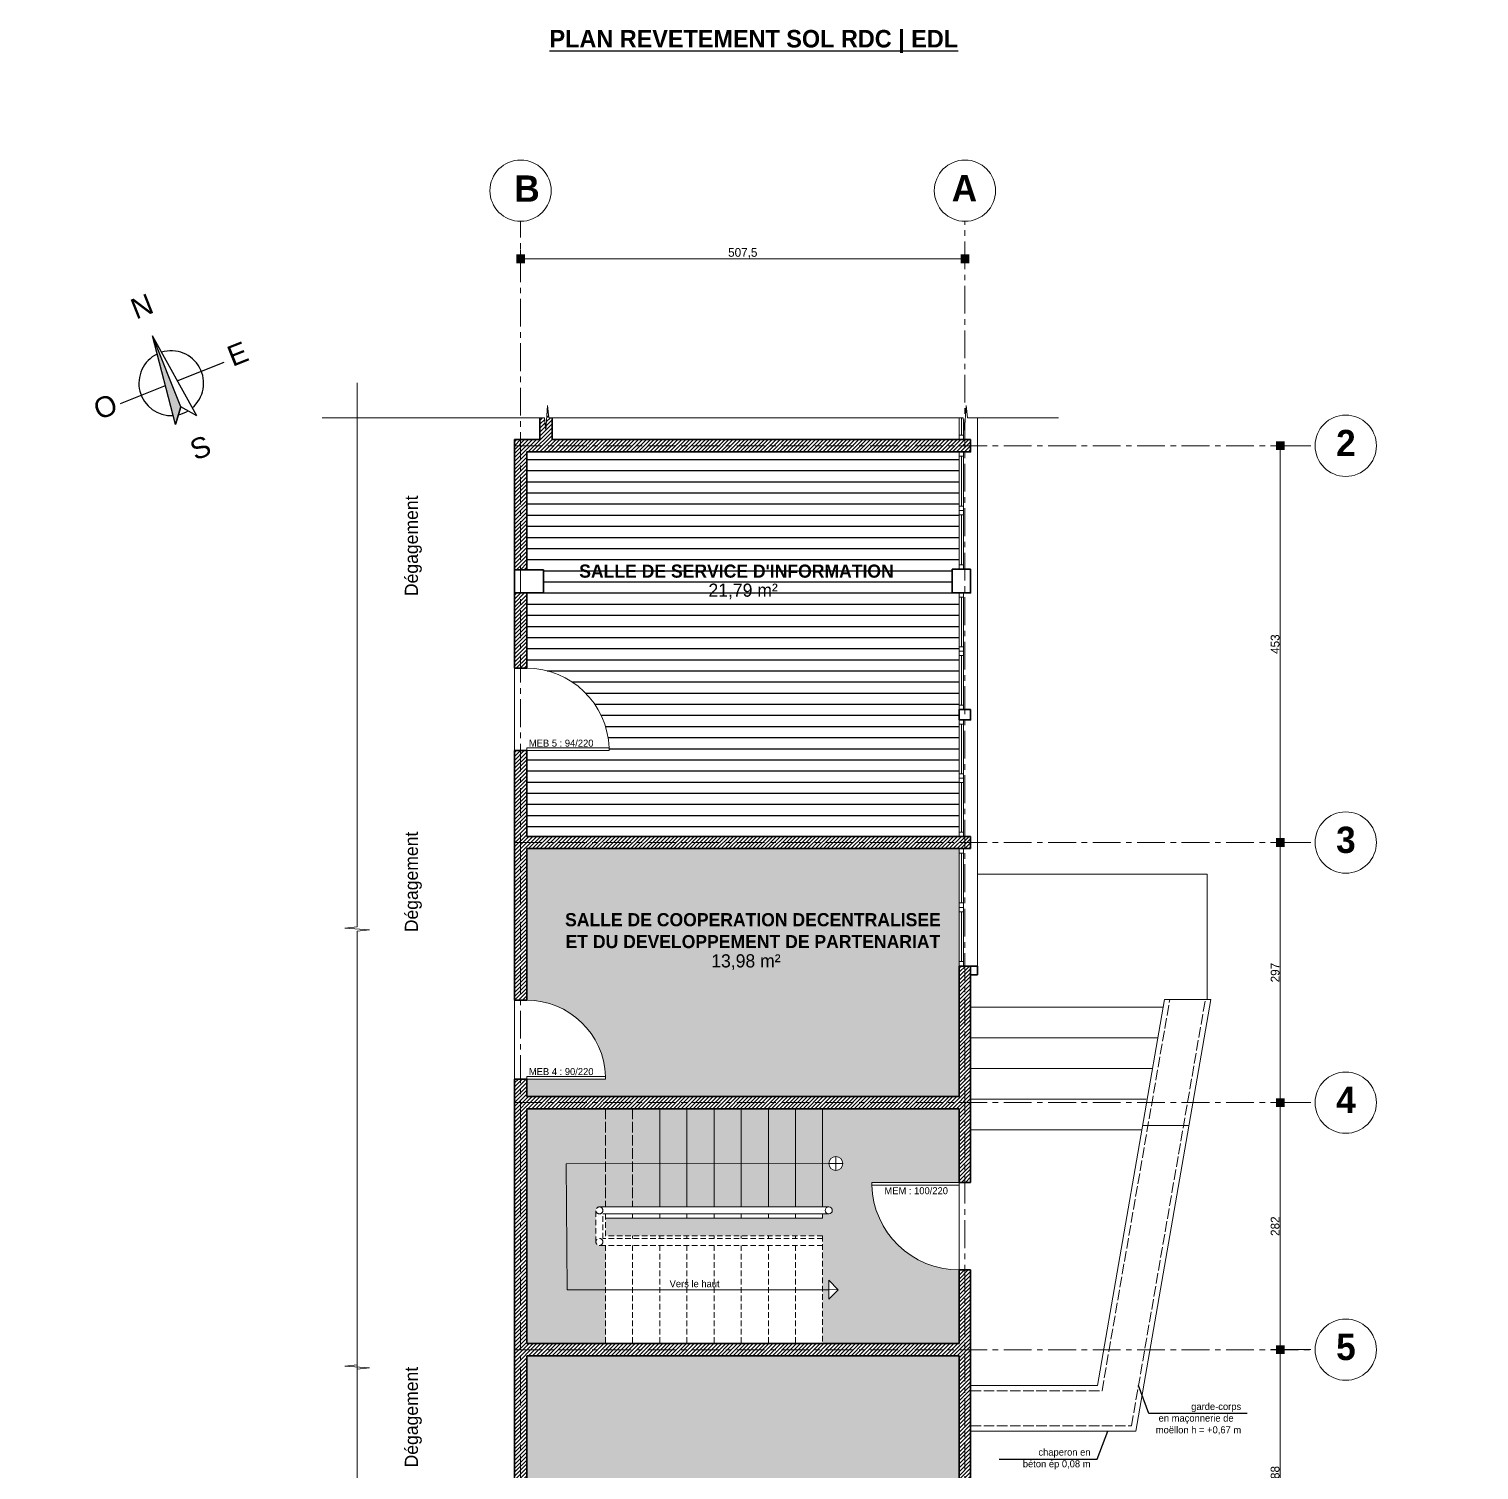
# Model space of a CAD drawing. Header units: centimetres. Extents: x -15293 to 11572, y -4790 to 2619.
# Drawn here: x -10939 to -9283, y -531 to 1114 of the extents above; entities that cross this region are included whole.
import ezdxf

# ---------------------------------------------------------------- set-up
doc = ezdxf.new("R2010")
doc.units = ezdxf.units.CM
for name, pattern in [('ACAD_ISO02W100', [15, 12, -3]), ('CENTER', [50.8, 31.75, -6.35, 6.35, -6.35]), ('DASHED2', [9.525, 6.35, -3.175])]:
    doc.linetypes.add(name, pattern=pattern)
doc.layers.get('0').update_dxf_attribs({"lineweight": 0})
for name, color, linetype in [('Garde corps métallique', 20, 'Continuous'), ('Hachure mur', 7, 'Continuous'), ('Ligne de foulée', 7, 'Continuous'), ('Orientation', 7, 'Continuous'), ('TSJ_COTATION', 144, 'Continuous'), ('TSJ_REVETEMENT', 30, 'Continuous'), ('TSJ_TEXTE', 6, 'Continuous')]:
    doc.layers.add(name, color=color, linetype=linetype)
for name, color, linetype, lineweight in [('Partie coupée', 7, 'Continuous', 30), ('Poteaux', 7, 'Continuous', 30), ('Symbole de rupture', 6, 'Continuous', 0), ('TSJ_MENUISERIE', 150, 'Continuous', 15), ('TSJ_MUR', 1, 'Continuous', 30), ('TSJ_VUE', 5, 'Continuous', 13)]:
    doc.layers.add(name, color=color, linetype=linetype, lineweight=lineweight)
doc.layers.add('TSJ_AXE', color=7, linetype='CENTER', lineweight=0, true_color=0xb80000)
doc.styles.add('Arial', font='arial.ttf')
doc.styles.get("Standard").update_dxf_attribs({"font": 'GOTHIC.TTF'})
doc.dimstyles.new('Axe cotation', dxfattribs={"dimtxt": 10, "dimasz": 10, "dimexe": 10.625, "dimexo": 5, "dimtad": 1, "dimtxsty": 'Standard', "dimblk": 'BOXFILLED', "dimcen": 8, "dimadec": 0, "dimazin": 0, "dimtfac": 1, "dimtmove": 0, "dimatfit": 3, "dimldrblk": 'BOXFILLED', "dimfxl": 1, "dimlwd": 9, "dimlwe": 9, "dimarcsym": 0})

# ---------------------------------------------------------------- blocks, each defined once
blk = doc.blocks.new('Marque de rupture')
at = {"layer": 'Symbole de rupture', "lineweight": 20}
for p, q in [((0, -3.6), (0, 20.4)), ((0, -3.6), (-14.1, -5.1)), ((14.1, -7.1), (-14.1, -5.1)), ((0, -8.6), (14.1, -7.1)), ((0, -8.6), (0, -32.6))]:
    blk.add_line(p, q, dxfattribs=at)
blk = doc.blocks.new('_BoxFilled')
at = {"color": 0, "linetype": 'ByBlock', "lineweight": -2}
blk.add_line((-0.5, 0), (-1, 0), dxfattribs=at)
at = {"color": 0, "linetype": 'ByBlock'}
blk.add_solid([(-0.5, 0.5), (0.5, 0.5), (-0.5, -0.5), (0.5, -0.5)], dxfattribs=at)
blk = doc.blocks.new('*D423')
at = {"layer": 'Defpoints', "color": 0, "linetype": 'ByBlock', "transparency": 16777216}
for p in [(-10377.6, 851.4), (-9870.1, 851.4), (-9870.1, 851.4)]:
    blk.add_point(p, dxfattribs=at)
at = {"layer": 'TSJ_AXE', "color": 0, "linetype": 'ByBlock', "lineweight": 9, "transparency": 16777216}
for p, q in [((-10377.6, 856.4), (-10377.6, 862)), ((-10367.6, 851.4), (-9880.1, 851.4)), ((-9870.1, 846.4), (-9870.1, 840.8))]:
    blk.add_line(p, q, dxfattribs=at)
at = {"layer": 'TSJ_AXE', "color": 0, "linetype": 'ByBlock', "lineweight": 9, "transparency": 16777216, "xscale": 10, "yscale": 10, "zscale": 10, "rotation": 180}
blk.add_blockref('_BoxFilled', (-10377.6, 851.4), dxfattribs=at)
at = {"layer": 'TSJ_AXE', "color": 0, "linetype": 'ByBlock', "lineweight": 9, "transparency": 16777216, "xscale": 10, "yscale": 10, "zscale": 10}
blk.add_blockref('_BoxFilled', (-9870.1, 851.4), dxfattribs=at)
at = {"layer": 'TSJ_AXE', "color": 0, "linetype": 'ByBlock', "transparency": 16777216, "insert": (-10123.8, 857.8), "char_height": 10, "attachment_point": 5}
blk.add_mtext('507,5', dxfattribs=at)
blk = doc.blocks.new('*D424')
at = {"layer": 'Defpoints', "color": 0, "linetype": 'ByBlock', "transparency": 16777216}
for p in [(-9470.2, 638), (-9509.9, 185), (-9470.2, 185)]:
    blk.add_point(p, dxfattribs=at)
at = {"layer": 'TSJ_AXE', "color": 0, "linetype": 'ByBlock', "lineweight": 9, "transparency": 16777216}
for p, q in [((-9475.2, 638), (-9520.6, 638)), ((-9509.9, 628), (-9509.9, 195)), ((-9475.2, 185), (-9520.6, 185))]:
    blk.add_line(p, q, dxfattribs=at)
at = {"layer": 'TSJ_AXE', "color": 0, "linetype": 'ByBlock', "lineweight": 9, "transparency": 16777216, "xscale": 10, "yscale": 10, "zscale": 10}
for p, rotation in [((-9509.9, 638), 90), ((-9509.9, 185), 270)]:
    blk.add_blockref('_BoxFilled', p, dxfattribs=dict(at, rotation=rotation))
at = {"layer": 'TSJ_AXE', "color": 0, "linetype": 'ByBlock', "transparency": 16777216, "insert": (-9515.8, 411.5), "char_height": 10, "attachment_point": 5, "rotation": 90}
blk.add_mtext('453', dxfattribs=at)
blk = doc.blocks.new('*D425')
at = {"layer": 'Defpoints', "color": 0, "linetype": 'ByBlock', "transparency": 16777216}
for p in [(-9470.2, 185), (-9509.9, -112), (-9470.2, -112)]:
    blk.add_point(p, dxfattribs=at)
at = {"layer": 'TSJ_AXE', "color": 0, "linetype": 'ByBlock', "lineweight": 9, "transparency": 16777216}
for p, q in [((-9475.2, 185), (-9520.6, 185)), ((-9509.9, 175), (-9509.9, -102)), ((-9475.2, -112), (-9520.6, -112))]:
    blk.add_line(p, q, dxfattribs=at)
at = {"layer": 'TSJ_AXE', "color": 0, "linetype": 'ByBlock', "lineweight": 9, "transparency": 16777216, "xscale": 10, "yscale": 10, "zscale": 10}
for p, rotation in [((-9509.9, 185), 90), ((-9509.9, -112), 270)]:
    blk.add_blockref('_BoxFilled', p, dxfattribs=dict(at, rotation=rotation))
at = {"layer": 'TSJ_AXE', "color": 0, "linetype": 'ByBlock', "transparency": 16777216, "insert": (-9515.8, 36.5), "char_height": 10, "attachment_point": 5, "rotation": 90}
blk.add_mtext('297', dxfattribs=at)
blk = doc.blocks.new('*D426')
at = {"layer": 'Defpoints', "color": 0, "linetype": 'ByBlock', "transparency": 16777216}
for p in [(-9470.2, -112), (-9509.9, -394), (-9470.2, -394)]:
    blk.add_point(p, dxfattribs=at)
at = {"layer": 'TSJ_AXE', "color": 0, "linetype": 'ByBlock', "lineweight": 9, "transparency": 16777216}
for p, q in [((-9475.2, -112), (-9520.6, -112)), ((-9509.9, -122), (-9509.9, -384)), ((-9475.2, -394), (-9520.6, -394))]:
    blk.add_line(p, q, dxfattribs=at)
at = {"layer": 'TSJ_AXE', "color": 0, "linetype": 'ByBlock', "lineweight": 9, "transparency": 16777216, "xscale": 10, "yscale": 10, "zscale": 10}
for p, rotation in [((-9509.9, -112), 90), ((-9509.9, -394), 270)]:
    blk.add_blockref('_BoxFilled', p, dxfattribs=dict(at, rotation=rotation))
at = {"layer": 'TSJ_AXE', "color": 0, "linetype": 'ByBlock', "transparency": 16777216, "insert": (-9515.8, -253), "char_height": 10, "attachment_point": 5, "rotation": 90}
blk.add_mtext('282', dxfattribs=at)
blk = doc.blocks.new('*D433')
at = {"layer": 'Defpoints', "color": 0, "linetype": 'ByBlock', "transparency": 16777216}
for p in [(-9470.2, -394), (-9509.9, -682), (-9470.2, -682)]:
    blk.add_point(p, dxfattribs=at)
at = {"layer": 'TSJ_AXE', "color": 0, "linetype": 'ByBlock', "lineweight": 9, "transparency": 16777216}
for p, q in [((-9475.2, -394), (-9520.6, -394)), ((-9509.9, -404), (-9509.9, -672)), ((-9475.2, -682), (-9520.6, -682))]:
    blk.add_line(p, q, dxfattribs=at)
at = {"layer": 'TSJ_AXE', "color": 0, "linetype": 'ByBlock', "lineweight": 9, "transparency": 16777216, "xscale": 10, "yscale": 10, "zscale": 10}
for p, rotation in [((-9509.9, -394), 90), ((-9509.9, -682), 270)]:
    blk.add_blockref('_BoxFilled', p, dxfattribs=dict(at, rotation=rotation))
at = {"layer": 'TSJ_AXE', "color": 0, "linetype": 'ByBlock', "transparency": 16777216, "insert": (-9515.8, -538), "char_height": 10, "attachment_point": 5, "rotation": 90}
blk.add_mtext('288', dxfattribs=at)

msp = doc.modelspace()

# ---------------------------------------------------------------- hatches: boundary and pattern name
at = {"true_color": 0xc7c8ca}
h = msp.add_hatch(color=9, dxfattribs=at)
h.dxf.hatch_style = 1
h.paths.add_polyline_path([(-10768.478, 673.292, -0.04028833), (-10774.372, 672.473), (-10771.756, 662.388)])
h.paths.add_polyline_path([(-10765.703, 682.521), (-10776.429, 709.426), (-10783.251, 706.706), (-10774.372, 672.473, 0.04028833), (-10768.478, 673.292)])
h.paths.add_polyline_path([(-10790.124, 743.783, 0.01818794), (-10792.587, 742.701), (-10783.251, 706.706), (-10776.429, 709.426)])
h.paths.add_polyline_path([(-10797.978, 763.482), (-10792.587, 742.701, -0.01818794), (-10790.124, 743.783)])
at = {"layer": 'Hachure mur', "lineweight": 0, "true_color": 0xc7c8ca}
h = msp.add_hatch(dxfattribs=at)
h.set_pattern_fill('ANSI31', color=9)
h.set_pattern_definition([(45, (-8871.731, 0), (-2.245064, 2.245064), [])])
h.paths.add_polyline_path([(-10384.568, 644.989), (-10384.568, 496.489), (-10370.568, 496.489), (-10370.568, 630.989), (-9863.568, 630.989), (-9863.568, 644.989), (-10341.568, 644.989), (-10341.568, 669.989), (-10345.136, 669.989), (-10346.636, 684.131), (-10348.636, 655.847), (-10350.136, 669.989), (-10355.568, 669.989), (-10355.568, 644.989)])
h.paths.add_polyline_path([(-10384.568, 469.989), (-10384.568, 383.989), (-10370.568, 383.989), (-10370.568, 469.989)])
h.paths.add_polyline_path([(-10370.568, 289.989), (-10384.568, 289.989), (-10384.568, 4.989), (-10370.568, 4.989), (-10370.568, 177.989), (-9863.568, 177.989), (-9863.568, 191.989), (-10370.568, 191.989)])
h.paths.add_polyline_path([(-9876.568, 43.989), (-9876.568, -105.011), (-10370.568, -105.011), (-10370.568, -85.011), (-10384.568, -85.011), (-10384.568, -563.011), (-10370.568, -563.011), (-10370.568, -401.011), (-9876.568, -401.011), (-9876.568, -542.011), (-9863.568, -542.011), (-9863.568, -303.011), (-9876.568, -303.011), (-9876.568, -387.011), (-10370.568, -387.011), (-10370.568, -119.011), (-9876.568, -119.011), (-9876.568, -203.011), (-9863.568, -203.011), (-9863.568, 43.989)])
h.paths.add_polyline_path([(-10450.874, -1545.525), (-10455.799, -1532.382), (-10530.358, -1566.495), (-10527.445, -1572.859), (-10455.61, -1539.994), (-10452.022, -1546.05)])
h.paths.add_polyline_path([(-10133.994, -1392.849), (-10136.231, -1386.175), (-10369.678, -1492.981), (-10369.678, -1389.011), (-10384.568, -1389.011), (-10384.568, -1499.793), (-10454.65, -1531.857), (-10451.063, -1537.913)])
h.paths.add_polyline_path([(-10050.568, -1328.007), (-10063.678, -1327.08), (-10063.678, -1352.981), (-10135.083, -1385.65), (-10128.358, -1397.969), (-10127.21, -1397.443), (-10129.447, -1390.769), (-10057.609, -1357.902), (-10057.609, -1330.008), (-10050.568, -1329.262)])
h.paths.add_polyline_path([(-9964.563, -1294.011), (-9963.573, -1280.011), (-10050.568, -1280.011), (-10050.568, -1235.011), (-10064.568, -1235.011), (-10064.568, -1248.011), (-10370.568, -1269.011), (-10370.568, -1254.011), (-10384.568, -1254.011), (-10384.568, -1299.011), (-10369.678, -1299.011), (-10369.678, -1281.981), (-10063.678, -1260.981), (-10063.678, -1325.652), (-10057.613, -1325.009), (-10057.568, -1287.011), (-9966.568, -1287.011), (-9965.826, -1294.011)])
h.paths.add_polyline_path([(-9962.311, -1280.011), (-9961.568, -1287.011), (-9863.568, -1287.011), (-9863.568, -675.011), (-10370.568, -675.011), (-10370.568, -657.011), (-10384.568, -657.011), (-10384.568, -1015.011), (-10370.568, -1015.011), (-10370.568, -689.011), (-9877.568, -689.011), (-9877.568, -1128.011), (-10370.568, -1128.011), (-10370.568, -1105.011), (-10384.568, -1105.011), (-10384.568, -1164.011), (-10370.568, -1164.011), (-10370.568, -1142.011), (-10064.568, -1142.011), (-10064.568, -1165.011), (-10050.568, -1165.011), (-10050.568, -1142.011), (-9877.568, -1142.011), (-9877.568, -1280.011)])
at = {"layer": 'TSJ_REVETEMENT'}
h = msp.add_hatch(dxfattribs=at)
h.set_pattern_fill('ANSI31', color=256, scale=4, angle=135)
h.paths.add_polyline_path([(-9876.568, 469.989), (-9884.568, 469.989), (-9884.568, 496.989), (-9876.568, 496.989), (-9876.568, 501.989), (-9876.568, 630.989), (-10370.568, 630.989), (-10370.568, 496.489), (-10351.568, 496.489), (-10351.568, 469.989), (-10370.568, 469.989), (-10370.568, 383.989, -0.40452533), (-10276.568, 292.989), (-10276.568, 289.989), (-10370.568, 289.989), (-10370.568, 191.989), (-9876.568, 191.989), (-9876.568, 196.989), (-9876.568, 324.989), (-9876.568, 336.989), (-9876.568, 341.989)])
h.paths.add_polyline_path([(-10839.11, -727.19), (-10938.979, -727.19), (-10938.979, -770.337), (-10839.11, -770.337)])
h.paths.add_polyline_path([(-7996.518, 324.989), (-7996.518, 336.989), (-7996.518, 341.989), (-7996.518, 469.989), (-8004.518, 469.989), (-8004.518, 496.989), (-7996.518, 496.989), (-7996.518, 501.989), (-7996.518, 630.989), (-8461.518, 630.989), (-8490.518, 630.989), (-8490.518, 496.489), (-8471.518, 496.489), (-8471.518, 469.989), (-8490.518, 469.989), (-8490.518, 382.989, -0.40776186), (-8397.518, 291.989), (-8397.518, 289.989), (-8490.518, 289.989), (-8490.518, 191.989), (-7996.518, 191.989), (-7996.518, 196.989)])
h.paths.add_polyline_path([(-7996.518, 1069.989), (-8004.518, 1069.989), (-8009.518, 1069.989), (-8102.518, 1069.989), (-8115.018, 1069.989), (-8120.018, 1069.989), (-8213.018, 1069.989), (-8225.018, 1069.989), (-8230.018, 1069.989), (-8323.018, 1069.989), (-8335.518, 1069.989), (-8340.518, 1069.989), (-8433.518, 1069.989), (-8461.518, 1069.989), (-8461.518, 787.489, -0.40772614), (-8369.018, 696.989), (-8369.018, 694.989), (-8461.518, 694.989), (-8461.518, 644.989), (-7996.518, 644.989), (-7996.518, 649.989), (-7996.518, 777.989), (-7996.518, 789.989), (-7996.518, 794.989), (-7996.518, 922.989)])
h.paths.add_polyline_path([(-8878.784, 25.003), (-8978.654, 25.003), (-8978.654, -18.144), (-8878.784, -18.144)])
h.paths.add_polyline_path([(-8276.248, 848.484), (-8184.367, 848.484), (-8184.367, 880.865), (-8276.248, 880.865)], flags=24)
h.paths.add_polyline_path([(-8323.787, 869.447), (-8132.953, 869.447), (-8132.953, 902.266), (-8323.787, 902.266)], flags=24)
h.paths.add_polyline_path([(-8301.014, 421.008), (-8209.133, 421.008), (-8209.133, 453.389), (-8301.014, 453.389)], flags=24)
h.paths.add_polyline_path([(-8397.117, 444.811), (-8111.5, 444.811), (-8111.5, 477.63), (-8397.117, 477.63)], flags=24)
h.paths.add_polyline_path([(-10169.449, 456.561), (-10077.567, 456.561), (-10077.567, 488.942), (-10169.449, 488.942)], flags=24)
h.paths.add_polyline_path([(-10305.141, 478.903), (-9955.609, 478.903), (-9955.609, 511.723), (-10305.141, 511.723)], flags=24)
h = msp.add_hatch(dxfattribs=at)
h.set_pattern_fill('ANGLE', color=256, scale=3)
h.set_pattern_definition([(0, (0, 0), (0, 20.955), [15.24, -5.715]), (90, (0, 0), (-20.955, 1e-15), [15.24, -5.715])])
h.paths.add_polyline_path([(-9876.568, -401.011), (-10370.568, -401.011), (-10370.568, -563.011, -0.40452533), (-10276.568, -654.011), (-10276.568, -657.011), (-10370.568, -657.011), (-10370.568, -675.011), (-9876.568, -675.011), (-9876.568, -670.011), (-9876.568, -542.011)])
h.paths.add_polyline_path([(-9876.568, 43.989), (-9876.568, 48.989), (-9876.568, 177.989), (-10370.568, 177.989), (-10370.568, 4.989, -0.40407836), (-10280.568, -82.011), (-10280.568, -85.011), (-10370.568, -85.011), (-10370.568, -105.011), (-9876.568, -105.011)])
h.paths.add_polyline_path([(-8513.518, 788.921), (-8513.518, 807.489), (-8662.518, 807.489), (-8662.518, 637.989), (-8513.518, 637.989)])
h.paths.add_polyline_path([(-8513.518, 637.989), (-8662.518, 637.989), (-8662.518, 191.989), (-8644.518, 191.989), (-8644.518, 253.062, -0.40340918), (-8583.518, 194.321, -0.40340918), (-8522.518, 253.062), (-8522.518, 191.989), (-8513.518, 191.989)])
h.paths.add_polyline_path([(-8513.518, 159.421), (-8513.518, 177.989), (-8522.518, 177.989), (-8522.518, 184.989), (-8644.518, 184.989), (-8644.518, 177.989), (-8662.518, 177.989), (-8662.518, -105.011), (-8644.518, -105.011), (-8644.518, -43.938, -0.40340918), (-8583.518, -102.679, -0.40340918), (-8522.518, -43.938), (-8522.518, -105.011), (-8513.518, -105.011)])
h.paths.add_polyline_path([(-8513.518, -137.579), (-8513.518, -119.011), (-8522.518, -119.011), (-8522.518, -112.011), (-8644.518, -112.011), (-8644.518, -119.011), (-8662.518, -119.011), (-8662.518, -387.011), (-8647.518, -387.011), (-8647.518, -327.435, -0.40612344), (-8588.018, -385.316, -0.40612344), (-8528.518, -327.435), (-8528.518, -387.011), (-8513.518, -387.011)])
h.paths.add_polyline_path([(-10280.568, -119.011), (-10370.568, -119.011), (-10370.568, -387.011), (-10280.568, -387.011), (-10280.568, -325.511), (-10324.444, -325.511), (-10325.568, -181.721), (-10280.568, -181.689)])
h.paths.add_polyline_path([(-10280.568, -181.689), (-10325.568, -181.721), (-10324.444, -325.511), (-10280.568, -325.511), (-10280.568, -275.011), (-10287.568, -275.011, -0.41421356), (-10291.568, -271.011), (-10291.568, -235.011, -0.41421356), (-10287.568, -231.011), (-10280.568, -231.011)], flags=17)
h.paths.add_polyline_path([(-10249.568, -119.011), (-10280.568, -119.011), (-10280.568, -181.689), (-10249.568, -181.668)])
h.paths.add_polyline_path([(-10249.568, -181.668), (-10280.568, -181.689), (-10280.568, -231.011), (-10249.568, -231.011)], flags=17)
h.paths.add_polyline_path([(-10218.568, -119.011), (-10249.568, -119.011), (-10249.568, -181.668), (-10218.568, -181.646)], flags=17)
h.paths.add_polyline_path([(-10218.568, -181.646), (-10249.568, -181.668), (-10249.568, -231.011), (-10218.568, -231.011)], flags=17)
h.paths.add_polyline_path([(-10187.568, -119.011), (-10218.568, -119.011), (-10218.568, -181.646), (-10187.568, -181.624)], flags=17)
h.paths.add_polyline_path([(-10187.568, -181.624), (-10218.568, -181.646), (-10218.568, -231.011), (-10187.568, -231.011)], flags=17)
h.paths.add_polyline_path([(-10156.568, -119.011), (-10187.568, -119.011), (-10187.568, -181.624), (-10156.568, -181.603)], flags=17)
h.paths.add_polyline_path([(-10156.568, -181.603), (-10187.568, -181.624), (-10187.568, -231.011), (-10156.568, -231.011)], flags=17)
h.paths.add_polyline_path([(-10125.568, -119.011), (-10156.568, -119.011), (-10156.568, -181.603), (-10125.568, -181.581)], flags=17)
h.paths.add_polyline_path([(-10125.568, -181.581), (-10156.568, -181.603), (-10156.568, -231.011), (-10125.568, -231.011)], flags=17)
h.paths.add_polyline_path([(-10094.568, -119.011), (-10125.568, -119.011), (-10125.568, -181.581), (-10094.568, -181.559)])
h.paths.add_polyline_path([(-10094.568, -181.559), (-10125.568, -181.581), (-10125.568, -231.011), (-10094.568, -231.011)], flags=17)
h.paths.add_polyline_path([(-10063.568, -119.011), (-10094.568, -119.011), (-10094.568, -181.559), (-10063.568, -181.538)])
h.paths.add_polyline_path([(-10063.568, -181.538), (-10094.568, -181.559), (-10094.568, -231.011), (-10063.568, -231.011)], flags=17)
h.paths.add_polyline_path([(-10032.568, -119.011), (-10063.568, -119.011), (-10063.568, -181.538), (-10032.568, -181.516)])
h.paths.add_polyline_path([(-10032.568, -181.516), (-10063.568, -181.538), (-10063.568, -231.011), (-10032.568, -231.011)], flags=17)
h.paths.add_polyline_path([(-9876.568, -119.011), (-10032.568, -119.011), (-10032.568, -181.516), (-10025.568, -181.511, -1), (-10009.568, -181.511, -1), (-10025.568, -181.511), (-10032.568, -181.516), (-10032.568, -231.011), (-10025.568, -231.011, -0.41421356), (-10021.568, -235.011, -0.41421356), (-10025.568, -239.011), (-10032.568, -239.011), (-10032.568, -244.011), (-10280.568, -244.011), (-10280.568, -264.011), (-10032.568, -264.011), (-10032.568, -325.511), (-10025.568, -325.511), (-10025.568, -314.683), (-10014.684, -325.566), (-10025.568, -336.289), (-10025.568, -325.511), (-10032.568, -325.511), (-10032.568, -387.011), (-9876.568, -387.011), (-9876.568, -303.011, -0.40512645), (-9976.568, -206.011), (-9976.568, -203.011), (-9876.568, -203.011)])
h.paths.add_polyline_path([(-10050.568, -1165.011), (-10064.568, -1165.011), (-10064.568, -1142.011), (-10370.568, -1142.011), (-10370.568, -1164.011), (-10280.568, -1164.011), (-10280.568, -1167.011, -0.40407836), (-10370.568, -1254.011), (-10370.568, -1269.011), (-10064.568, -1248.011), (-10064.568, -1235.011), (-10050.568, -1235.011, 0.40171217), (-9980.632, -1168.011), (-10050.568, -1168.011)])
h.paths.add_polyline_path([(-9877.568, -1142.011), (-10050.568, -1142.011), (-10050.568, -1165.011), (-9980.568, -1165.011), (-9980.568, -1168.011), (-9980.632, -1168.011, -0.40171217), (-10050.568, -1235.011), (-10050.568, -1280.011), (-9963.573, -1280.011), (-9963.068, -1272.869), (-9962.311, -1280.011), (-9877.568, -1280.011)])
h.paths.add_polyline_path([(-10839.11, -648.162), (-10938.979, -648.162), (-10938.979, -691.309), (-10839.11, -691.309)])
h.paths.add_polyline_path([(-8497.518, -119.011), (-8513.518, -119.011), (-8513.518, -137.579), (-8513.518, -387.011), (-8497.518, -387.011)])
h.paths.add_polyline_path([(-8454.518, -119.011), (-8497.518, -119.011), (-8497.518, -387.011), (-8454.518, -387.011)])
h.paths.add_polyline_path([(-8224.018, -181.511), (-8231.018, -181.511, -1), (-8247.018, -181.511, -1), (-8231.018, -181.511), (-8224.018, -181.511), (-8224.018, -119.011), (-8454.518, -119.011), (-8454.518, -387.011), (-8420.018, -387.011), (-8420.018, -237.011, -0.41421356), (-8416.018, -233.011), (-8224.018, -233.011)])
h.paths.add_polyline_path([(-8191.518, -119.011), (-8224.018, -119.011), (-8224.018, -181.511), (-8191.518, -181.511)])
h.paths.add_polyline_path([(-8159.018, -119.011), (-8191.518, -119.011), (-8191.518, -181.511), (-8159.018, -181.511)])
h.paths.add_polyline_path([(-8126.518, -119.011), (-8159.018, -119.011), (-8159.018, -181.511), (-8126.518, -181.511)])
h.paths.add_polyline_path([(-8191.518, -181.511), (-8224.018, -181.511), (-8224.018, -233.011), (-8191.518, -233.011)])
h.paths.add_polyline_path([(-8159.018, -181.511), (-8191.518, -181.511), (-8191.518, -233.011), (-8159.018, -233.011)])
h.paths.add_polyline_path([(-8126.518, -181.511), (-8159.018, -181.511), (-8159.018, -233.011), (-8126.518, -233.011)])
h.paths.add_polyline_path([(-7996.518, -119.011), (-8126.518, -119.011), (-8126.518, -181.511), (-8061.518, -181.511), (-8061.518, -325.593), (-8126.518, -325.593), (-8126.518, -387.011), (-7996.518, -387.011), (-7996.518, -307.011), (-7996.518, -302.011), (-7996.518, -199.011)])
h.paths.add_polyline_path([(-8061.518, -181.511), (-8126.518, -181.511), (-8126.518, -233.011), (-8119.518, -233.011, -0.41421356), (-8115.518, -237.011), (-8115.518, -271.011, -0.41421356), (-8119.518, -275.011), (-8126.518, -275.011), (-8126.518, -325.593), (-8061.518, -325.593)], flags=17)
h.paths.add_polyline_path([(-8126.518, -325.593), (-8159.018, -325.593), (-8159.018, -387.011), (-8126.518, -387.011)])
h.paths.add_polyline_path([(-8126.518, -275.011), (-8159.018, -275.011), (-8159.018, -325.593), (-8126.518, -325.593)])
h.paths.add_polyline_path([(-8159.018, -275.011), (-8191.518, -275.011), (-8191.518, -325.593), (-8159.018, -325.593)])
h.paths.add_polyline_path([(-8159.018, -325.593), (-8191.518, -325.593), (-8191.518, -387.011), (-8159.018, -387.011)])
h.paths.add_polyline_path([(-8191.518, -325.593), (-8224.018, -325.593), (-8224.018, -387.011), (-8191.518, -387.011)])
h.paths.add_polyline_path([(-8191.518, -275.011), (-8224.018, -275.011), (-8224.018, -325.593), (-8191.518, -325.593)])
h.paths.add_polyline_path([(-8224.018, -275.011), (-8256.518, -275.011), (-8256.518, -325.593), (-8224.018, -325.593)], flags=17)
h.paths.add_polyline_path([(-8224.018, -325.593), (-8256.518, -325.593), (-8256.518, -387.011), (-8224.018, -387.011)], flags=16)
h.paths.add_polyline_path([(-8256.518, -325.593), (-8289.018, -325.593), (-8289.018, -387.011), (-8256.518, -387.011)], flags=16)
h.paths.add_polyline_path([(-8256.518, -275.011), (-8289.018, -275.011), (-8289.018, -325.593), (-8256.518, -325.593)], flags=17)
h.paths.add_polyline_path([(-8289.018, -275.011), (-8321.518, -275.011), (-8321.518, -325.593), (-8289.018, -325.593)], flags=17)
h.paths.add_polyline_path([(-8289.018, -325.593), (-8321.518, -325.593), (-8321.518, -387.011), (-8289.018, -387.011)], flags=17)
h.paths.add_polyline_path([(-8321.518, -325.593), (-8354.018, -325.593), (-8354.018, -387.011), (-8321.518, -387.011)], flags=17)
h.paths.add_polyline_path([(-8321.518, -275.011), (-8354.018, -275.011), (-8354.018, -325.593), (-8321.518, -325.593)], flags=17)
h.paths.add_polyline_path([(-8354.018, -275.011), (-8386.518, -275.011), (-8386.518, -325.593), (-8354.018, -325.593)], flags=17)
h.paths.add_polyline_path([(-8354.018, -325.593), (-8386.518, -325.593), (-8386.518, -387.011), (-8354.018, -387.011)])
h.paths.add_polyline_path([(-8386.518, -325.593), (-8392.712, -325.593), (-8392.712, -336.371), (-8403.596, -325.648), (-8392.712, -314.764), (-8392.712, -325.593), (-8386.518, -325.593), (-8386.518, -275.011), (-8409.018, -275.011), (-8409.018, -387.011), (-8386.518, -387.011)], flags=17)
h.paths.add_polyline_path([(-8878.784, 104.032), (-8978.654, 104.032), (-8978.654, 60.885), (-8878.784, 60.885)])
h.paths.add_polyline_path([(-7996.518, 43.989), (-7996.518, 48.989), (-7996.518, 177.989), (-8447.518, 177.989), (-8447.518, -7.011, -0.40318823), (-8364.518, -87.011), (-8364.518, -90.011), (-8447.518, -90.011), (-8447.518, -105.011), (-7996.518, -105.011)])
h.paths.add_polyline_path([(-8084.98, -103.754), (-8084.98, -83.322), (-8106.567, -83.322), (-8106.567, -103.754)], flags=24)
h.paths.add_polyline_path([(-8280.786, 73.396), (-8188.905, 73.396), (-8188.905, 105.777), (-8280.786, 105.777)], flags=24)
h.paths.add_polyline_path([(-8433.889, 94.359), (-8009.193, 94.359), (-8009.193, 127.179), (-8433.889, 127.179)], flags=24)
h.paths.add_polyline_path([(-8257.963, -327.17), (-8196.065, -327.17), (-8196.065, -309.9), (-8257.963, -309.9)], flags=9)
h.paths.add_polyline_path([(-10236.733, -1239.518), (-10156.425, -1239.518), (-10156.425, -1207.137), (-10236.733, -1207.137)], flags=24)
h.paths.add_polyline_path([(-10257.036, -1221.449), (-10135.114, -1221.449), (-10135.114, -1188.63), (-10257.036, -1188.63)], flags=24)
h.paths.add_polyline_path([(-10062.09, -1181.958), (-9981.249, -1181.958), (-9981.249, -1164.688), (-10062.09, -1164.688)], flags=24)
h.paths.add_polyline_path([(-9997.57, -1261.363), (-9917.262, -1261.363), (-9917.262, -1228.982), (-9997.57, -1228.982)], flags=24)
h.paths.add_polyline_path([(-9997.584, -1239.558), (-9920.754, -1239.558), (-9920.754, -1181.739), (-9997.584, -1181.739)], flags=24)
h.paths.add_polyline_path([(-8605.667, 450.35), (-8605.667, 595.879), (-8638.048, 595.879), (-8638.048, 450.35)], flags=24)
h.paths.add_polyline_path([(-8571.989, 3.919), (-8571.989, 149.447), (-8604.37, 149.447), (-8604.37, 3.919)], flags=24)
h.paths.add_polyline_path([(-10167.436, 33.333), (-10075.555, 33.333), (-10075.555, 65.714), (-10167.436, 65.714)], flags=24)
h.paths.add_polyline_path([(-10315.519, 55.753), (-9908.362, 55.753), (-9908.362, 113.95), (-10315.519, 113.95)], flags=24)
h.paths.add_polyline_path([(-10172.799, -582.984), (-10080.917, -582.984), (-10080.917, -550.603), (-10172.799, -550.603)], flags=24)
h.paths.add_polyline_path([(-10221.035, -562.786), (-10026.866, -562.786), (-10026.866, -529.966), (-10221.035, -529.966)], flags=24)

# ---------------------------------------------------------------- linework, layer by layer
msp.add_line((-9855.568, 496.989), (-9855.568, 496.989))
at = {"layer": 'Garde corps métallique', "lineweight": 9}
for p, q in [((-10025.568, -231.011), (-10287.568, -231.011)), ((-10025.568, -239.011), (-10283.568, -239.011))]:
    msp.add_line(p, q, dxfattribs=at)
at = {"layer": 'Garde corps métallique', "linetype": 'DASHED2', "lineweight": 9}
for p, q in [((-10291.568, -271.011), (-10291.568, -235.011)), ((-10283.568, -267.011), (-10283.568, -239.011)), ((-10032.568, -275.011), (-10287.568, -275.011)), ((-10032.568, -267.011), (-10283.568, -267.011))]:
    msp.add_line(p, q, dxfattribs=at)
at = {"layer": 'Garde corps métallique', "linetype": 'ACAD_ISO02W100', "lineweight": 20}
msp.add_circle((-10287.568, -235.011), 4, dxfattribs=at)
at = {"layer": 'Garde corps métallique', "lineweight": 20}
msp.add_circle((-10025.568, -235.011), 4, dxfattribs=at)
at = {"layer": 'Garde corps métallique', "linetype": 'DASHED2', "lineweight": 20}
msp.add_circle((-10287.568, -271.011), 4, dxfattribs=at)
at = {"layer": 'Ligne de foulée', "lineweight": 0}
for p, q in [((-10025.568, -181.511), (-10325.568, -181.721)), ((-10325.568, -181.721), (-10324.444, -325.511)), ((-10324.444, -325.511), (-10025.568, -325.511))]:
    msp.add_line(p, q, dxfattribs=at)
at = {"layer": 'Ligne de foulée', "lineweight": 20}
for p, q in [((-10025.568, -181.511), (-10009.568, -181.511)), ((-10017.568, -189.511), (-10017.568, -173.511)), ((-10014.684, -325.566), (-10025.568, -325.486))]:
    msp.add_line(p, q, dxfattribs=at)
msp.add_lwpolyline([(-10025.568, -336.289), (-10025.568, -314.683), (-10014.684, -325.566)], close=True, dxfattribs=at)
msp.add_circle((-10017.568, -181.511), 8, dxfattribs=at)
at = {"layer": 'Orientation', "transparency": 33554687}
for p, q in [((-10771.756, 662.388), (-10797.978, 763.482)), ((-10765.703, 682.521), (-10771.756, 662.388))]:
    msp.add_line(p, q, dxfattribs=at)
for points in [[(-10771.756, 662.388), (-10797.978, 763.482)], [(-10747.459, 672.073), (-10797.978, 763.482)], [(-10765.703, 682.521), (-10797.978, 763.482)], [(-10769.606, 712.146), (-10716.167, 733.449)], [(-10834.657, 686.214), (-10783.251, 706.706)], [(-10771.756, 662.388), (-10765.703, 682.521)], [(-10747.459, 672.073), (-10765.703, 682.521)]]:
    msp.add_lwpolyline(points, dxfattribs=at)
for start, end in [(310.411084, 107.444192), (115.782861, 273.298388), (282.526802, 301.155157)]:
    msp.add_arc((-10776.5, 709.398), 36.986, start, end, dxfattribs=at)
at = {"layer": 'Partie coupée'}
for p, q in [((-9863.568, 43.989), (-9855.568, 43.989)), ((-9863.568, 33.989), (-9855.568, 33.989)), ((-9855.568, 43.989), (-9855.568, 33.989))]:
    msp.add_line(p, q, dxfattribs=at)
at = {"layer": 'Poteaux'}
for p, q in [((-10351.568, 496.489), (-10384.568, 496.489)), ((-10384.568, 469.989), (-10384.568, 496.489)), ((-10351.568, 469.989), (-10384.568, 469.989))]:
    msp.add_line(p, q, dxfattribs=at)
for points in [[(-9863.568, 496.989), (-9884.568, 496.989), (-9884.568, 469.989), (-9863.568, 469.989)], [(-9863.568, 336.989), (-9876.568, 336.989), (-9876.568, 324.989), (-9863.568, 324.989)]]:
    msp.add_lwpolyline(points, close=True, dxfattribs=at)
msp.add_lwpolyline([(-10351.568, 469.989), (-10351.568, 496.489)], dxfattribs=at)
at = {"layer": 'Symbole de rupture', "lineweight": 0}
for p, q in [((-10564.136, 709.989), (-10564.136, 112.692)), ((-10374.136, 669.989), (-10604.136, 669.989)), ((-10321.136, 669.989), (-9896.136, 669.989)), ((-9843.136, 669.989), (-9763.136, 669.989)), ((-10564.136, 59.692), (-10564.136, -387.308)), ((-10564.136, -411.308), (-10564.136, -416.308)), ((-10564.136, -887.308), (-10564.136, -440.308))]:
    msp.add_line(p, q, dxfattribs=at)
at = {"layer": 'TSJ_AXE'}
for p, q in [((-10377.568, -1511.986), (-10377.568, 894.208)), ((-9870.068, -1294.011), (-9870.068, 894.208)), ((-10384.568, 637.989), (-9470.175, 637.989)), ((-10384.568, 184.989), (-9470.175, 184.989)), ((-10384.568, -112.011), (-9470.175, -112.011)), ((-10384.568, -394.011), (-9470.175, -394.011))]:
    msp.add_line(p, q, dxfattribs=at)
at = {"layer": 'TSJ_AXE', "linetype": 'ByBlock'}
for centre in [(-10377.568, 929.208), (-9870.068, 929.208), (-9435.175, 637.989), (-9435.175, 184.989), (-9435.175, -112.011), (-9435.175, -394.011)]:
    msp.add_circle(centre, 35, dxfattribs=at)
at = {"layer": 'TSJ_COTATION'}
for p, q in [((-9660.005, -467.022), (-9671.856, -434.857)), ((-9547.764, -467.022), (-9660.005, -467.022)), ((-9718.916, -519.177), (-9707.064, -487.011)), ((-9831.157, -519.177), (-9718.916, -519.177))]:
    msp.add_line(p, q, dxfattribs=at)
at = {"layer": 'TSJ_MENUISERIE', "lineweight": 20}
for p, q in [((-9876.568, 669.989), (-9876.568, 644.989)), ((-9874.068, 649.989), (-9874.068, 669.989)), ((-9871.568, 664.634), (-9871.568, 649.989)), ((-9876.568, 630.989), (-9876.568, 496.989)), ((-9874.068, 625.989), (-9874.068, 568.989)), ((-9871.568, 568.989), (-9871.568, 625.989)), ((-9874.068, 501.989), (-9874.068, 558.989)), ((-9871.568, 558.989), (-9871.568, 501.989)), ((-9876.568, 469.989), (-9876.568, 336.989)), ((-9874.068, 464.989), (-9874.068, 408.489)), ((-9871.568, 408.489), (-9871.568, 464.989)), ((-9874.068, 341.989), (-9874.068, 398.489)), ((-9871.568, 398.489), (-9871.568, 341.989)), ((-9876.568, 324.989), (-9876.568, 191.989)), ((-9874.068, 319.989), (-9874.068, 263.489)), ((-9871.568, 263.489), (-9871.568, 319.989)), ((-9874.068, 196.989), (-9874.068, 253.489)), ((-9871.568, 253.489), (-9871.568, 196.989)), ((-9876.568, 177.989), (-9876.568, 43.989)), ((-9874.068, 172.989), (-9874.068, 115.989)), ((-9871.568, 115.989), (-9871.568, 172.989)), ((-9874.068, 48.989), (-9874.068, 105.989)), ((-9871.568, 105.989), (-9871.568, 48.989))]:
    msp.add_line(p, q, dxfattribs=at)
for points in [[(-9871.568, 644.989), (-9871.568, 649.989), (-9876.568, 649.989), (-9876.568, 644.989)], [(-9876.568, 630.989), (-9876.568, 625.989), (-9871.568, 625.989), (-9871.568, 630.989)], [(-9871.568, 496.989), (-9871.568, 501.989), (-9876.568, 501.989), (-9876.568, 496.989)], [(-9876.568, 469.989), (-9876.568, 469.989), (-9876.568, 464.989), (-9871.568, 464.989), (-9871.568, 469.989)], [(-9871.568, 336.989), (-9871.568, 341.989), (-9876.568, 341.989), (-9876.568, 336.989)], [(-9876.568, 324.989), (-9876.568, 324.989), (-9876.568, 319.989), (-9871.568, 319.989), (-9871.568, 324.989)], [(-9871.568, 191.989), (-9871.568, 196.989), (-9876.568, 196.989), (-9876.568, 191.989)], [(-9876.568, 177.989), (-9876.568, 172.989), (-9871.568, 172.989), (-9871.568, 177.989)]]:
    msp.add_lwpolyline(points, dxfattribs=at)
for points in [[(-9876.568, 563.989), (-9871.568, 563.989), (-9871.568, 568.989), (-9876.568, 568.989)], [(-9876.568, 563.989), (-9871.568, 563.989), (-9871.568, 558.989), (-9876.568, 558.989)], [(-9876.568, 403.489), (-9871.568, 403.489), (-9871.568, 408.489), (-9876.568, 408.489)], [(-9876.568, 403.489), (-9871.568, 403.489), (-9871.568, 398.489), (-9876.568, 398.489)], [(-10370.568, 289.989), (-10276.568, 289.989), (-10276.568, 292.989), (-10370.568, 292.989)], [(-9876.568, 258.489), (-9871.568, 258.489), (-9871.568, 263.489), (-9876.568, 263.489)], [(-9876.568, 258.489), (-9871.568, 258.489), (-9871.568, 253.489), (-9876.568, 253.489)], [(-9876.568, 115.989), (-9871.568, 115.989), (-9871.568, 110.989), (-9876.568, 110.989)], [(-9876.568, 110.989), (-9871.568, 110.989), (-9871.568, 105.989), (-9876.568, 105.989)], [(-9876.568, 43.989), (-9871.568, 43.989), (-9871.568, 48.989), (-9876.568, 48.989)], [(-10370.568, -85.011), (-10280.568, -85.011), (-10280.568, -82.011), (-10370.568, -82.011)], [(-9876.568, -203.011), (-9976.568, -203.011), (-9976.568, -206.011), (-9876.568, -206.011)]]:
    msp.add_lwpolyline(points, close=True, dxfattribs=at)
at = {"layer": 'TSJ_MENUISERIE', "lineweight": 5}
for centre, radius, start, end in [((-10370.604, 289.902), 94.086, 1.879881, 89.978198), ((-10370.606, -85.102), 90.091, 1.965886, 89.976158), ((-9876.535, -202.93), 100.081, 181.764114, 269.9808)]:
    msp.add_arc(centre, radius, start, end, dxfattribs=at)
at = {"layer": 'TSJ_MUR'}
for p, q in [((-10355.568, 644.989), (-10384.568, 644.989)), ((-10370.568, 383.989), (-10384.568, 383.989)), ((-10370.568, 289.989), (-10384.568, 289.989)), ((-10370.568, 191.989), (-9863.568, 191.989)), ((-9863.568, 191.989), (-9863.568, 177.989)), ((-10370.568, 177.989), (-9863.568, 177.989)), ((-9863.568, 43.989), (-9876.568, 43.989)), ((-9876.568, 43.989), (-9876.568, -105.011)), ((-9863.568, 43.989), (-9863.568, -203.011)), ((-10370.568, 4.989), (-10384.568, 4.989)), ((-10370.568, -85.011), (-10384.568, -85.011)), ((-10370.568, -105.011), (-9876.568, -105.011)), ((-10370.568, -119.011), (-9876.568, -119.011)), ((-10370.568, -119.011), (-10370.568, -387.011)), ((-9876.568, -119.011), (-9876.568, -203.011)), ((-9876.568, -203.011), (-9863.568, -203.011)), ((-9876.568, -303.011), (-9876.568, -387.011)), ((-9876.568, -303.011), (-9863.568, -303.011)), ((-9863.568, -303.011), (-9863.568, -542.011)), ((-9876.568, -387.011), (-10370.568, -387.011)), ((-9876.568, -401.011), (-10370.568, -401.011)), ((-10370.568, -401.011), (-10370.568, -563.011)), ((-9876.568, -401.011), (-9876.568, -542.011))]:
    msp.add_line(p, q, dxfattribs=at)
for points in [[(-10355.568, 669.989), (-10355.568, 644.989), (-10355.568, 644.989)], [(-10341.568, 669.989), (-10341.568, 644.989), (-9863.568, 644.989)], [(-10384.568, 496.489), (-10384.568, 644.989), (-10384.568, 644.989)], [(-10370.568, 496.489), (-10370.568, 630.989), (-9863.568, 630.989), (-9863.568, 644.989)], [(-10384.568, 383.989), (-10384.568, 469.989)], [(-10370.568, 383.989), (-10370.568, 469.989)], [(-10384.568, 4.989), (-10384.568, 289.989)], [(-10370.568, 191.989), (-10370.568, 289.989)], [(-10370.568, 4.989), (-10370.568, 177.989)], [(-10384.568, -563.011), (-10384.568, -85.011)], [(-10370.568, -105.011), (-10370.568, -85.011)]]:
    msp.add_lwpolyline(points, dxfattribs=at)
at = {"layer": 'TSJ_VUE', "lineweight": 9}
for p, q in [((-9855.568, 43.989), (-9855.568, 669.989)), ((-10384.568, 383.989), (-10384.568, 289.989)), ((-10384.568, 4.989), (-10384.568, -85.011)), ((-10218.568, -119.011), (-10218.568, -231.011)), ((-10187.568, -119.011), (-10187.568, -231.011)), ((-10156.568, -119.011), (-10156.568, -231.011)), ((-10125.568, -119.011), (-10125.568, -231.011)), ((-10094.568, -119.011), (-10094.568, -231.011)), ((-10063.568, -119.011), (-10063.568, -231.011)), ((-10032.568, -119.011), (-10032.568, -231.011)), ((-10032.568, -244.011), (-10280.568, -244.011)), ((-10249.568, -239.011), (-10249.568, -244.011)), ((-10218.568, -239.011), (-10218.568, -244.011)), ((-10187.568, -239.011), (-10187.568, -244.011)), ((-10156.568, -239.011), (-10156.568, -244.011)), ((-10125.568, -239.011), (-10125.568, -244.011)), ((-10094.568, -239.011), (-10094.568, -244.011)), ((-10063.568, -239.011), (-10063.568, -244.011)), ((-10032.568, -239.011), (-10032.568, -244.011))]:
    msp.add_line(p, q, dxfattribs=at)
at = {"layer": 'TSJ_VUE'}
for p, q in [((-9855.568, 148.989), (-9593.568, 148.989)), ((-9593.568, 148.989), (-9593.568, 5.874)), ((-9718.568, -435.011), (-9642.191, 5.874)), ((-9674.802, -487.011), (-9589.416, 5.874)), ((-9589.312, 5.874), (-9642.191, 5.874)), ((-9863.568, -3.011), (-9643.831, -3.011)), ((-9863.568, -38.011), (-9650.29, -38.011)), ((-9863.568, -73.011), (-9656.75, -73.011)), ((-9863.568, -108.011), (-9663.21, -108.011)), ((-9863.568, -143.011), (-9667.983, -143.011)), ((-9667.117, -138.011), (-9614.342, -138.011)), ((-9876.568, -203.011), (-9876.568, -303.011)), ((-9863.568, -435.011), (-9718.568, -435.011)), ((-9863.568, -487.011), (-9674.802, -487.011))]:
    msp.add_line(p, q, dxfattribs=at)
at = {"layer": 'TSJ_VUE', "linetype": 'ACAD_ISO02W100'}
for p, q in [((-9713.518, -441.011), (-9636.101, 5.874)), ((-9679.852, -481.011), (-9595.505, 5.874)), ((-9863.568, -441.011), (-9713.518, -441.011)), ((-9863.568, -481.011), (-9679.852, -481.011))]:
    msp.add_line(p, q, dxfattribs=at)
at = {"layer": 'TSJ_VUE', "linetype": 'ACAD_ISO02W100', "lineweight": 9}
for p, q in [((-10280.568, -119.011), (-10280.568, -231.011)), ((-10249.568, -119.011), (-10249.568, -231.011))]:
    msp.add_line(p, q, dxfattribs=at)
at = {"layer": 'TSJ_VUE', "linetype": 'DASHED2', "lineweight": 9}
for p, q in [((-10280.568, -239.011), (-10280.568, -267.011)), ((-10032.568, -264.011), (-10280.568, -264.011)), ((-10249.568, -264.011), (-10249.568, -267.011)), ((-10218.568, -264.011), (-10218.568, -267.011)), ((-10187.568, -264.011), (-10187.568, -267.011)), ((-10156.568, -264.011), (-10156.568, -267.011)), ((-10125.568, -264.011), (-10125.568, -267.011)), ((-10094.568, -264.011), (-10094.568, -267.011)), ((-10063.568, -264.011), (-10063.568, -267.011)), ((-10032.568, -264.011), (-10032.568, -387.011)), ((-10280.568, -275.011), (-10280.568, -387.011)), ((-10249.568, -275.011), (-10249.568, -387.011)), ((-10218.568, -275.011), (-10218.568, -387.011)), ((-10187.568, -275.011), (-10187.568, -387.011)), ((-10156.568, -275.011), (-10156.568, -387.011)), ((-10125.568, -275.011), (-10125.568, -387.011)), ((-10094.568, -275.011), (-10094.568, -387.011)), ((-10063.568, -275.011), (-10063.568, -387.011))]:
    msp.add_line(p, q, dxfattribs=at)

# ---------------------------------------------------------------- block references
at = {"rotation": 270}
for p in [(-10341.568, 669.989), (-9863.568, 669.989)]:
    msp.add_blockref('Marque de rupture', p, dxfattribs=at)
for p in [(-10564.136, 92.26), (-10564.136, -407.74)]:
    msp.add_blockref('Marque de rupture', p)

# ---------------------------------------------------------------- texts
at = {"layer": 'Orientation', "transparency": 33554687, "char_height": 23.503, "attachment_point": 1, "rotation": 21.734131, "style": 'Arial'}
for s, insert in [('N', (-10825.4, 803.708)), ('E', (-10715.168, 749.762)), ('O', (-10867.973, 688.848)), ('S', (-10757.825, 642.637))]:
    msp.add_mtext_dynamic_manual_height_columns(s, width=26.39183, gutter_width=819.722, heights=[0], dxfattribs=dict(at, insert=insert))
at = {"layer": 'TSJ_AXE', "char_height": 30, "attachment_point": 1}
for s, insert in [('{\\fCentury Gothic|b1|i0|c0|p34;B}', (-10384.655, 946.576)), ('{\\fCentury Gothic|b1|i0|c0|p34;A}', (-9885.131, 946.955)), ('{\\fCentury Gothic|b1|i0|c0|p34;2}', (-9446.125, 656.096)), ('{\\fCentury Gothic|b1|i0|c0|p34;3}', (-9446.125, 203.096)), ('{\\fCentury Gothic|b1|i0|c0|p34;4}', (-9446.125, -93.904)), ('{\\fCentury Gothic|b1|i0|c0|p34;5}', (-9446.125, -375.904))]:
    msp.add_mtext_dynamic_manual_height_columns(s, width=43.00473, gutter_width=12.5, heights=[0], dxfattribs=dict(at, insert=insert))
at = {"layer": 'TSJ_COTATION', "char_height": 8}
for s, insert, attachment_point in [('\\pi40.575,t32.575;garde-corps \\P\\pi3.3836,t35.384;en maçonnerie de \\P\\pi0.1504,t32.15;moëllon h = +0,67 m', (-9652.253, -454.849), 1), ('\\pi40,t32;chaperon en béton ép 0,08 m', (-9726.668, -507.004), 3)]:
    msp.add_mtext_dynamic_manual_height_columns(s, width=106.9004, gutter_width=12.5, heights=[0], dxfattribs=dict(at, insert=insert, attachment_point=attachment_point))
at = {"layer": 'TSJ_TEXTE'}
for s, width, heights, insert, char_height, attachment_point in [('{\\fCentury Gothic|b1|i0|c0|p34;\\LPLAN REVETEMENT SOL RDC | EDL}', 629.80124, [2.167], (-10111.231, 1099.48), 20, 5), ("{\\fCentury Gothic|b1|i0|c0|p34;SALLE DE SERVICE D'INFORMATION}", 342.222, [2.167], (-10131.023, 494.752), 15, 5), ('21,79 m²', 210.39385, [2.167], (-10123.391, 471.722), 15, 5), ('MEB 5 : 94/220 ', 106.9004, [0], (-10368.049, 302.465), 8, 1), ('{\\fCentury Gothic|b1|i0|c0|p34;SALLE DE COOPERATION DECENTRALISEE \\PET DU DEVELOPPEMENT DE PARTENARIAT}', 1029.78165, [75.178], (-10112.206, 84.29), 15, 5), ('13,98 m²', 210.39385, [2.167], (-10120.206, 48.493), 15, 5), ('MEB 4 : 90/220 ', 106.9004, [0], (-10368.049, -72.535), 8, 1), ('MEM : 100/220 ', 106.9004, [0], (-9889.475, -208.539), 8, 3), ('Vers le haut', 106.9004, [0], (-10207.367, -314.735), 8, 1)]:
    msp.add_mtext_dynamic_manual_height_columns(s, width=width, gutter_width=12.5, heights=heights, dxfattribs=dict(at, insert=insert, char_height=char_height, attachment_point=attachment_point))
at = {"layer": 'TSJ_TEXTE', "char_height": 15, "attachment_point": 5, "rotation": 90}
for insert in [(-10500.042, 523.752), (-10500.042, 139.985), (-10500.042, -471.026)]:
    msp.add_mtext_dynamic_manual_height_columns('Dégagement', width=479.47189, gutter_width=12.5, heights=[2.167], dxfattribs=dict(at, insert=insert))

# ---------------------------------------------------------------- dimensions: what is measured, and where the dimension line sits
at = {"layer": 'TSJ_AXE', "linetype": 'ByBlock'}
dim = msp.add_linear_dim(base=(-9870.068, 851.424), p1=(-10377.568, 851.424), p2=(-9870.068, 851.424), dimstyle='Axe cotation', dxfattribs=at)
dim.commit()
dim.dimension.update_dxf_attribs({"geometry": '*D423', "text_midpoint": (-10123.818, 857.759)})
for base, p1, p2, picture, middle in [((-9509.927, 184.989), (-9470.175, 637.989), (-9470.175, 184.989), '*D424', (-9515.804, 411.489)), ((-9509.927, -112.011), (-9470.175, 184.989), (-9470.175, -112.011), '*D425', (-9515.804, 36.489)), ((-9509.927, -394.011), (-9470.175, -112.011), (-9470.175, -394.011), '*D426', (-9515.804, -253.011)), ((-9509.927, -682.011), (-9470.175, -394.011), (-9470.175, -682.011), '*D433', (-9515.804, -538.011))]:
    dim = msp.add_linear_dim(base=base, p1=p1, p2=p2, angle=90, dimstyle='Axe cotation', dxfattribs=at)
    dim.commit()
    dim.dimension.update_dxf_attribs({"geometry": picture, "text_midpoint": middle})

doc.saveas('drawing.dxf')
